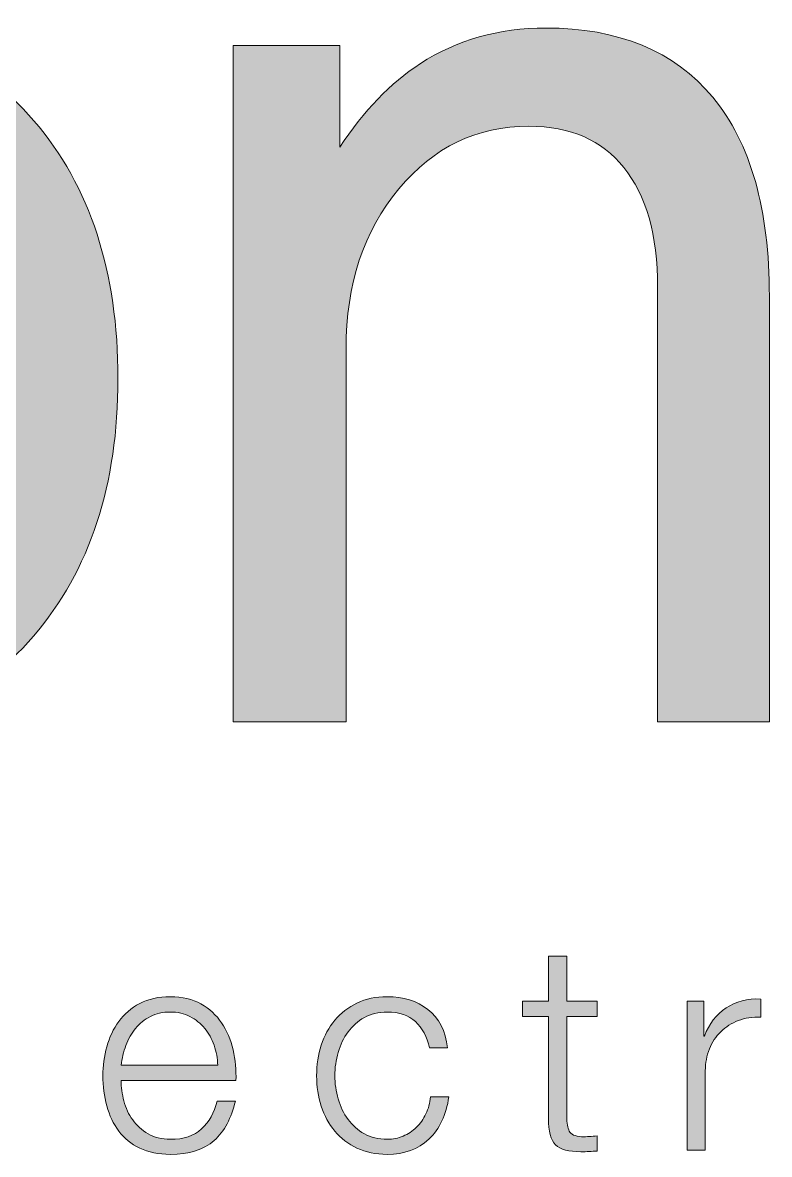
# Paper-space layout 'PCB' of a CAD drawing. Header units: millimetres. Extents: x 0 to 594, y 0 to 420.
# Drawn here: x 493.63 to 498.99, y 12.79 to 20.92 of the extents above; entities that cross this region are included whole.
import ezdxf

# ---------------------------------------------------------------- set-up
doc = ezdxf.new("R2010")
doc.units = ezdxf.units.MM
doc.linetypes.add('SLD-Solido', pattern=[0])
doc.layers.add('FORMAT', color=7, linetype='SLD-Solido', lineweight=35)

psp = doc.layouts.new('PCB')

# ---------------------------------------------------------------- hatches: boundary and pattern name
at = {"layer": 'FORMAT'}
h = psp.add_hatch(color=256, dxfattribs=at)
edge = h.paths.add_edge_path(flags=0)
edge.add_spline(control_points=[(493.7106, 20.2114), (493.3077, 20.6801), (492.7686, 20.9151), (492.111, 20.9142)], knot_values=[8, 8, 8, 8, 9, 9, 9, 9], weights=[1, 1, 1, 1], degree=3, periodic=0)
edge.add_spline(control_points=[(492.111, 20.9142), (491.4585, 20.9151), (490.9226, 20.6799), (490.5219, 20.2129)], knot_values=[0, 0, 0, 0, 1, 1, 1, 1], weights=[1, 1, 1, 1], degree=3, periodic=0)
edge.add_spline(control_points=[(490.5219, 20.2129), (490.1211, 19.7464), (489.9231, 19.1259), (489.9233, 18.361)], knot_values=[1, 1, 1, 1, 2, 2, 2, 2], weights=[1, 1, 1, 1], degree=3, periodic=0)
edge.add_spline(control_points=[(489.9233, 18.361), (489.9231, 17.6017), (490.1211, 16.9832), (490.5219, 16.5131)], knot_values=[2, 2, 2, 2, 3, 3, 3, 3], weights=[1, 1, 1, 1], degree=3, periodic=0)
edge.add_spline(control_points=[(490.5219, 16.5131), (490.9226, 16.0436), (491.4585, 15.8057), (492.111, 15.8068)], knot_values=[3, 3, 3, 3, 4, 4, 4, 4], weights=[1, 1, 1, 1], degree=3, periodic=0)
edge.add_line((492.111, 15.8068), (492.113, 15.8068))
edge.add_spline(control_points=[(492.113, 15.8068), (492.7674, 15.8068), (493.3039, 16.0436), (493.7078, 16.5131)], knot_values=[5, 5, 5, 5, 6, 6, 6, 6], weights=[1, 1, 1, 1], degree=3, periodic=0)
edge.add_spline(control_points=[(493.7078, 16.5131), (494.1132, 16.9824), (494.3146, 17.6017), (494.3142, 18.361)], knot_values=[6, 6, 6, 6, 7, 7, 7, 7], weights=[1, 1, 1, 1], degree=3, periodic=0)
edge.add_spline(control_points=[(494.3142, 18.361), (494.3146, 19.1228), (494.1152, 19.7432), (493.7106, 20.2114)], knot_values=[7, 7, 7, 7, 8, 8, 8, 8], weights=[1, 1, 1, 1], degree=3, periodic=0)
edge = h.paths.add_edge_path(flags=0)
edge.add_spline(control_points=[(493.0622, 19.7237), (493.3003, 19.3964), (493.4218, 18.9443), (493.4218, 18.361), (493.4218, 17.7868), (493.2989, 17.3358), (493.0596, 17.005)], knot_values=[6, 6, 6, 6, 7, 7, 7, 8, 8, 8, 8], weights=[1, 1, 1, 1, 1, 1, 1], degree=3, periodic=0)
edge.add_spline(control_points=[(493.0596, 17.005), (492.8185, 16.6733), (492.5096, 16.5127), (492.111, 16.5118)], knot_values=[0, 0, 0, 0, 1, 1, 1, 1], weights=[1, 1, 1, 1], degree=3, periodic=0)
edge.add_spline(control_points=[(492.111, 16.5118), (491.7068, 16.5127), (491.3976, 16.6715), (491.1626, 17)], knot_values=[1, 1, 1, 1, 2, 2, 2, 2], weights=[1, 1, 1, 1], degree=3, periodic=0)
edge.add_spline(control_points=[(491.1626, 17), (490.9279, 17.3295), (490.8068, 17.7803), (490.8068, 18.361), (490.8068, 18.9476), (490.9262, 19.4001), (491.1574, 19.7261)], knot_values=[2, 2, 2, 2, 3, 3, 3, 4, 4, 4, 4], weights=[1, 1, 1, 1, 1, 1, 1], degree=3, periodic=0)
edge.add_spline(control_points=[(491.1574, 19.7261), (491.3913, 20.0514), (491.6999, 20.2085), (492.111, 20.2101)], knot_values=[4, 4, 4, 4, 5, 5, 5, 5], weights=[1, 1, 1, 1], degree=3, periodic=0)
edge.add_spline(control_points=[(492.111, 20.2101), (492.5126, 20.2085), (492.823, 20.0498), (493.0622, 19.7237)], knot_values=[5, 5, 5, 5, 6, 6, 6, 6], weights=[1, 1, 1, 1], degree=3, periodic=0)
h = psp.add_hatch(color=256, dxfattribs=at)
edge = h.paths.add_edge_path(flags=0)
edge.add_spline(control_points=[(498.5827, 20.3809), (498.309, 20.7124), (497.9031, 20.8766), (497.3859, 20.8762)], knot_values=[16, 16, 16, 16, 17, 17, 17, 17], weights=[1, 1, 1, 1], degree=3, periodic=0)
edge.add_spline(control_points=[(497.3859, 20.8762), (497.0477, 20.8762), (496.7461, 20.7915), (496.485, 20.6209)], knot_values=[0, 0, 0, 0, 1, 1, 1, 1], weights=[1, 1, 1, 1], degree=3, periodic=0)
edge.add_spline(control_points=[(496.485, 20.6209), (496.2696, 20.4823), (496.0775, 20.2815), (495.9065, 20.0209)], knot_values=[1, 1, 1, 1, 2, 2, 2, 2], weights=[1, 1, 1, 1], degree=3, periodic=0)
edge.add_line((495.9065, 20.0209), (495.9065, 20.7502))
edge.add_line((495.9065, 20.7502), (495.1404, 20.7502))
edge.add_line((495.1404, 20.7502), (495.1404, 15.8991))
edge.add_line((495.1404, 15.8991), (495.1978, 15.8991))
edge.add_line((495.1978, 15.8991), (495.9516, 15.8991))
edge.add_line((495.9516, 15.8991), (495.9516, 18.574))
edge.add_spline(control_points=[(495.9516, 18.574), (495.9516, 19.04), (496.0786, 19.4203), (496.3301, 19.7221)], knot_values=[8, 8, 8, 8, 9, 9, 9, 9], weights=[1, 1, 1, 1], degree=3, periodic=0)
edge.add_spline(control_points=[(496.3301, 19.7221), (496.5827, 20.0242), (496.8874, 20.1709), (497.264, 20.1715)], knot_values=[9, 9, 9, 9, 10, 10, 10, 10], weights=[1, 1, 1, 1], degree=3, periodic=0)
edge.add_spline(control_points=[(497.264, 20.1715), (497.5645, 20.1709), (497.7857, 20.0724), (497.9448, 19.8752)], knot_values=[10, 10, 10, 10, 11, 11, 11, 11], weights=[1, 1, 1, 1], degree=3, periodic=0)
edge.add_spline(control_points=[(497.9448, 19.8752), (498.1043, 19.679), (498.1879, 19.3938), (498.1879, 19.015)], knot_values=[11, 11, 11, 11, 12, 12, 12, 12], weights=[1, 1, 1, 1], degree=3, periodic=0)
edge.add_line((498.1879, 19.015), (498.1879, 15.8991))
edge.add_line((498.1879, 15.8991), (498.9897, 15.8991))
edge.add_line((498.9897, 15.8991), (498.9897, 18.9519))
edge.add_spline(control_points=[(498.9897, 18.9519), (498.9897, 19.5721), (498.857, 20.0497), (498.5827, 20.3809)], knot_values=[15, 15, 15, 15, 16, 16, 16, 16], weights=[1, 1, 1, 1], degree=3, periodic=0)
h = psp.add_hatch(color=256, dxfattribs=at)
edge = h.paths.add_edge_path(flags=0)
edge.add_spline(control_points=[(497.6416, 12.921), (497.5946, 12.9238), (497.5651, 12.9372), (497.5534, 12.9615)], knot_values=[12, 12, 12, 12, 13, 13, 13, 13], weights=[1, 1, 1, 1], degree=3, periodic=0)
edge.add_spline(control_points=[(497.5534, 12.9615), (497.5415, 12.9857), (497.5357, 13.0193), (497.5357, 13.0621)], knot_values=[13, 13, 13, 13, 14, 14, 14, 14], weights=[1, 1, 1, 1], degree=3, periodic=0)
edge.add_line((497.5357, 13.0621), (497.5357, 13.7846))
edge.add_line((497.5357, 13.7846), (497.7537, 13.7846))
edge.add_line((497.7537, 13.7846), (497.7537, 13.8946))
edge.add_line((497.7537, 13.8946), (497.5357, 13.8946))
edge.add_line((497.5357, 13.8946), (497.5357, 14.2164))
edge.add_line((497.5357, 14.2164), (497.405, 14.2164))
edge.add_line((497.405, 14.2164), (497.405, 13.8946))
edge.add_line((497.405, 13.8946), (497.2182, 13.8946))
edge.add_line((497.2182, 13.8946), (497.2182, 13.7846))
edge.add_line((497.2182, 13.7846), (497.405, 13.7846))
edge.add_line((497.405, 13.7846), (497.405, 13.0518))
edge.add_spline(control_points=[(497.405, 13.0518), (497.4036, 12.9605), (497.4202, 12.8977), (497.4548, 12.8639)], knot_values=[6, 6, 6, 6, 7, 7, 7, 7], weights=[1, 1, 1, 1], degree=3, periodic=0)
edge.add_spline(control_points=[(497.4548, 12.8639), (497.4894, 12.8299), (497.5502, 12.813), (497.6375, 12.813)], knot_values=[7, 7, 7, 7, 8, 8, 8, 8], weights=[1, 1, 1, 1], degree=3, periodic=0)
edge.add_spline(control_points=[(497.6375, 12.813), (497.6568, 12.813), (497.6761, 12.8137), (497.6956, 12.8152)], knot_values=[8, 8, 8, 8, 9, 9, 9, 9], weights=[1, 1, 1, 1], degree=3, periodic=0)
edge.add_spline(control_points=[(497.6956, 12.8152), (497.7149, 12.8166), (497.7343, 12.8172), (497.7537, 12.8172)], knot_values=[9, 9, 9, 9, 10, 10, 10, 10], weights=[1, 1, 1, 1], degree=3, periodic=0)
edge.add_line((497.7537, 12.8172), (497.7537, 12.9272))
edge.add_spline(control_points=[(497.7537, 12.9272), (497.7163, 12.923), (497.679, 12.921), (497.6416, 12.921)], knot_values=[11, 11, 11, 11, 12, 12, 12, 12], weights=[1, 1, 1, 1], degree=3, periodic=0)
h = psp.add_hatch(color=256, dxfattribs=at)
edge = h.paths.add_edge_path(flags=0)
edge.add_spline(control_points=[(495.1611, 13.3237), (495.1638, 13.3984), (495.1569, 13.4722), (495.1403, 13.5448)], knot_values=[21, 21, 21, 21, 22, 22, 22, 22], weights=[1, 1, 1, 1], degree=3, periodic=0)
edge.add_spline(control_points=[(495.1403, 13.5448), (495.1237, 13.6174), (495.0964, 13.6818), (495.0582, 13.7378)], knot_values=[0, 0, 0, 0, 1, 1, 1, 1], weights=[1, 1, 1, 1], degree=3, periodic=0)
edge.add_spline(control_points=[(495.0582, 13.7378), (495.0203, 13.7939), (494.9707, 13.8393), (494.91, 13.8739)], knot_values=[1, 1, 1, 1, 2, 2, 2, 2], weights=[1, 1, 1, 1], degree=3, periodic=0)
edge.add_spline(control_points=[(494.91, 13.8739), (494.8489, 13.9084), (494.7756, 13.9257), (494.6898, 13.9257)], knot_values=[2, 2, 2, 2, 3, 3, 3, 3], weights=[1, 1, 1, 1], degree=3, periodic=0)
edge.add_spline(control_points=[(494.6898, 13.9257), (494.6054, 13.9257), (494.5324, 13.9094), (494.4709, 13.8769)], knot_values=[3, 3, 3, 3, 4, 4, 4, 4], weights=[1, 1, 1, 1], degree=3, periodic=0)
edge.add_spline(control_points=[(494.4709, 13.8769), (494.4093, 13.8444), (494.3591, 13.8015), (494.3203, 13.7482)], knot_values=[4, 4, 4, 4, 5, 5, 5, 5], weights=[1, 1, 1, 1], degree=3, periodic=0)
edge.add_spline(control_points=[(494.3203, 13.7482), (494.2815, 13.6949), (494.2529, 13.6343), (494.2344, 13.5665)], knot_values=[5, 5, 5, 5, 6, 6, 6, 6], weights=[1, 1, 1, 1], degree=3, periodic=0)
edge.add_spline(control_points=[(494.2344, 13.5665), (494.2155, 13.4988), (494.2062, 13.4296), (494.2062, 13.359)], knot_values=[6, 6, 6, 6, 7, 7, 7, 7], weights=[1, 1, 1, 1], degree=3, periodic=0)
edge.add_spline(control_points=[(494.2062, 13.359), (494.2062, 13.2829), (494.2155, 13.2106), (494.2344, 13.1421)], knot_values=[7, 7, 7, 7, 8, 8, 8, 8], weights=[1, 1, 1, 1], degree=3, periodic=0)
edge.add_spline(control_points=[(494.2344, 13.1421), (494.2529, 13.0736), (494.2815, 13.0135), (494.3203, 12.9615)], knot_values=[8, 8, 8, 8, 9, 9, 9, 9], weights=[1, 1, 1, 1], degree=3, periodic=0)
edge.add_spline(control_points=[(494.3203, 12.9615), (494.3591, 12.9096), (494.4093, 12.8687), (494.4709, 12.8391)], knot_values=[9, 9, 9, 9, 10, 10, 10, 10], weights=[1, 1, 1, 1], degree=3, periodic=0)
edge.add_spline(control_points=[(494.4709, 12.8391), (494.5324, 12.8093), (494.6054, 12.7944), (494.6898, 12.7944)], knot_values=[10, 10, 10, 10, 11, 11, 11, 11], weights=[1, 1, 1, 1], degree=3, periodic=0)
edge.add_spline(control_points=[(494.6898, 12.7944), (494.8253, 12.7944), (494.9304, 12.8276), (495.0043, 12.894)], knot_values=[11, 11, 11, 11, 12, 12, 12, 12], weights=[1, 1, 1, 1], degree=3, periodic=0)
edge.add_spline(control_points=[(495.0043, 12.894), (495.0784, 12.9604), (495.1292, 13.0546), (495.1569, 13.1763)], knot_values=[12, 12, 12, 12, 13, 13, 13, 13], weights=[1, 1, 1, 1], degree=3, periodic=0)
edge.add_line((495.1569, 13.1763), (495.0263, 13.1763))
edge.add_spline(control_points=[(495.0263, 13.1763), (495.0055, 13.0933), (494.9682, 13.0268), (494.9141, 12.977)], knot_values=[14, 14, 14, 14, 15, 15, 15, 15], weights=[1, 1, 1, 1], degree=3, periodic=0)
edge.add_spline(control_points=[(494.9141, 12.977), (494.86, 12.9272), (494.7853, 12.9023), (494.6898, 12.9023)], knot_values=[15, 15, 15, 15, 16, 16, 16, 16], weights=[1, 1, 1, 1], degree=3, periodic=0)
edge.add_spline(control_points=[(494.6898, 12.9023), (494.6275, 12.9023), (494.5743, 12.9155), (494.53, 12.9418)], knot_values=[16, 16, 16, 16, 17, 17, 17, 17], weights=[1, 1, 1, 1], degree=3, periodic=0)
edge.add_spline(control_points=[(494.53, 12.9418), (494.4858, 12.968), (494.449, 13.0013), (494.42, 13.0414)], knot_values=[17, 17, 17, 17, 18, 18, 18, 18], weights=[1, 1, 1, 1], degree=3, periodic=0)
edge.add_spline(control_points=[(494.42, 13.0414), (494.3908, 13.0815), (494.3699, 13.1268), (494.3567, 13.1774)], knot_values=[18, 18, 18, 18, 19, 19, 19, 19], weights=[1, 1, 1, 1], degree=3, periodic=0)
edge.add_spline(control_points=[(494.3567, 13.1774), (494.3435, 13.2279), (494.3369, 13.2766), (494.3369, 13.3237)], knot_values=[19, 19, 19, 19, 20, 20, 20, 20], weights=[1, 1, 1, 1], degree=3, periodic=0)
edge.add_line((494.3369, 13.3237), (495.1611, 13.3237))
edge = h.paths.add_edge_path(flags=0)
edge.add_spline(control_points=[(494.9369, 13.6984), (494.9659, 13.6632), (494.9885, 13.6227), (495.0043, 13.577)], knot_values=[6, 6, 6, 6, 7, 7, 7, 7], weights=[1, 1, 1, 1], degree=3, periodic=0)
edge.add_spline(control_points=[(495.0043, 13.577), (495.0203, 13.5313), (495.0288, 13.4835), (495.0304, 13.4337)], knot_values=[7, 7, 7, 7, 8, 8, 8, 8], weights=[1, 1, 1, 1], degree=3, periodic=0)
edge.add_line((495.0304, 13.4337), (494.3369, 13.4337))
edge.add_spline(control_points=[(494.3369, 13.4337), (494.3425, 13.4821), (494.3539, 13.5295), (494.3713, 13.5759)], knot_values=[0, 0, 0, 0, 1, 1, 1, 1], weights=[1, 1, 1, 1], degree=3, periodic=0)
edge.add_spline(control_points=[(494.3713, 13.5759), (494.3885, 13.6223), (494.4117, 13.6632), (494.4407, 13.6984)], knot_values=[1, 1, 1, 1, 2, 2, 2, 2], weights=[1, 1, 1, 1], degree=3, periodic=0)
edge.add_spline(control_points=[(494.4407, 13.6984), (494.4698, 13.7337), (494.5051, 13.762), (494.5467, 13.7835)], knot_values=[2, 2, 2, 2, 3, 3, 3, 3], weights=[1, 1, 1, 1], degree=3, periodic=0)
edge.add_spline(control_points=[(494.5467, 13.7835), (494.5882, 13.805), (494.6358, 13.8157), (494.6898, 13.8157)], knot_values=[3, 3, 3, 3, 4, 4, 4, 4], weights=[1, 1, 1, 1], degree=3, periodic=0)
edge.add_spline(control_points=[(494.6898, 13.8157), (494.7424, 13.8157), (494.7894, 13.805), (494.8309, 13.7835)], knot_values=[4, 4, 4, 4, 5, 5, 5, 5], weights=[1, 1, 1, 1], degree=3, periodic=0)
edge.add_spline(control_points=[(494.8309, 13.7835), (494.8724, 13.762), (494.9078, 13.7337), (494.9369, 13.6984)], knot_values=[5, 5, 5, 5, 6, 6, 6, 6], weights=[1, 1, 1, 1], degree=3, periodic=0)
h = psp.add_hatch(color=256, dxfattribs=at)
edge = h.paths.add_edge_path(flags=0)
edge.add_spline(control_points=[(496.558, 13.2074), (496.5539, 13.1631), (496.5429, 13.1223), (496.5248, 13.085)], knot_values=[27, 27, 27, 27, 28, 28, 28, 28], weights=[1, 1, 1, 1], degree=3, periodic=0)
edge.add_spline(control_points=[(496.5248, 13.085), (496.5069, 13.0476), (496.484, 13.0155), (496.4565, 12.9885)], knot_values=[0, 0, 0, 0, 1, 1, 1, 1], weights=[1, 1, 1, 1], degree=3, periodic=0)
edge.add_spline(control_points=[(496.4565, 12.9885), (496.4286, 12.9615), (496.3968, 12.9403), (496.3608, 12.9252)], knot_values=[1, 1, 1, 1, 2, 2, 2, 2], weights=[1, 1, 1, 1], degree=3, periodic=0)
edge.add_spline(control_points=[(496.3608, 12.9252), (496.3249, 12.91), (496.2869, 12.9023), (496.2467, 12.9023)], knot_values=[2, 2, 2, 2, 3, 3, 3, 3], weights=[1, 1, 1, 1], degree=3, periodic=0)
edge.add_spline(control_points=[(496.2467, 12.9023), (496.1845, 12.9023), (496.1297, 12.9154), (496.0826, 12.9418)], knot_values=[3, 3, 3, 3, 4, 4, 4, 4], weights=[1, 1, 1, 1], degree=3, periodic=0)
edge.add_spline(control_points=[(496.0826, 12.9418), (496.0356, 12.9681), (495.9967, 13.0027), (495.9654, 13.0455)], knot_values=[4, 4, 4, 4, 5, 5, 5, 5], weights=[1, 1, 1, 1], degree=3, periodic=0)
edge.add_spline(control_points=[(495.9654, 13.0455), (495.9344, 13.0884), (495.9107, 13.1372), (495.8949, 13.192)], knot_values=[5, 5, 5, 5, 6, 6, 6, 6], weights=[1, 1, 1, 1], degree=3, periodic=0)
edge.add_spline(control_points=[(495.8949, 13.192), (495.879, 13.2466), (495.8709, 13.3023), (495.8709, 13.359)], knot_values=[6, 6, 6, 6, 7, 7, 7, 7], weights=[1, 1, 1, 1], degree=3, periodic=0)
edge.add_spline(control_points=[(495.8709, 13.359), (495.8709, 13.4157), (495.879, 13.4714), (495.8949, 13.5261)], knot_values=[7, 7, 7, 7, 8, 8, 8, 8], weights=[1, 1, 1, 1], degree=3, periodic=0)
edge.add_spline(control_points=[(495.8949, 13.5261), (495.9107, 13.5807), (495.9344, 13.6295), (495.9654, 13.6725)], knot_values=[8, 8, 8, 8, 9, 9, 9, 9], weights=[1, 1, 1, 1], degree=3, periodic=0)
edge.add_spline(control_points=[(495.9654, 13.6725), (495.9967, 13.7153), (496.0356, 13.75), (496.0826, 13.7763)], knot_values=[9, 9, 9, 9, 10, 10, 10, 10], weights=[1, 1, 1, 1], degree=3, periodic=0)
edge.add_spline(control_points=[(496.0826, 13.7763), (496.1297, 13.8025), (496.1845, 13.8157), (496.2467, 13.8157)], knot_values=[10, 10, 10, 10, 11, 11, 11, 11], weights=[1, 1, 1, 1], degree=3, periodic=0)
edge.add_spline(control_points=[(496.2467, 13.8157), (496.334, 13.8157), (496.4017, 13.7929), (496.4502, 13.7472)], knot_values=[11, 11, 11, 11, 12, 12, 12, 12], weights=[1, 1, 1, 1], degree=3, periodic=0)
edge.add_spline(control_points=[(496.4502, 13.7472), (496.4986, 13.7016), (496.5318, 13.6385), (496.5497, 13.5583)], knot_values=[12, 12, 12, 12, 13, 13, 13, 13], weights=[1, 1, 1, 1], degree=3, periodic=0)
edge.add_line((496.5497, 13.5583), (496.6806, 13.5583))
edge.add_spline(control_points=[(496.6806, 13.5583), (496.6652, 13.6814), (496.618, 13.7734), (496.5383, 13.8344)], knot_values=[14, 14, 14, 14, 15, 15, 15, 15], weights=[1, 1, 1, 1], degree=3, periodic=0)
edge.add_spline(control_points=[(496.5383, 13.8344), (496.4589, 13.8953), (496.3616, 13.9258), (496.2467, 13.9258)], knot_values=[15, 15, 15, 15, 16, 16, 16, 16], weights=[1, 1, 1, 1], degree=3, periodic=0)
edge.add_spline(control_points=[(496.2467, 13.9258), (496.1651, 13.9258), (496.0928, 13.9105), (496.0299, 13.8801)], knot_values=[16, 16, 16, 16, 17, 17, 17, 17], weights=[1, 1, 1, 1], degree=3, periodic=0)
edge.add_spline(control_points=[(496.0299, 13.8801), (495.9669, 13.8496), (495.9138, 13.8087), (495.8709, 13.7576)], knot_values=[17, 17, 17, 17, 18, 18, 18, 18], weights=[1, 1, 1, 1], degree=3, periodic=0)
edge.add_spline(control_points=[(495.8709, 13.7576), (495.8281, 13.7063), (495.7956, 13.6465), (495.7734, 13.578)], knot_values=[18, 18, 18, 18, 19, 19, 19, 19], weights=[1, 1, 1, 1], degree=3, periodic=0)
edge.add_spline(control_points=[(495.7734, 13.578), (495.7514, 13.5095), (495.7402, 13.4365), (495.7402, 13.359)], knot_values=[19, 19, 19, 19, 20, 20, 20, 20], weights=[1, 1, 1, 1], degree=3, periodic=0)
edge.add_spline(control_points=[(495.7402, 13.359), (495.7402, 13.2814), (495.7514, 13.2086), (495.7734, 13.14)], knot_values=[20, 20, 20, 20, 21, 21, 21, 21], weights=[1, 1, 1, 1], degree=3, periodic=0)
edge.add_spline(control_points=[(495.7734, 13.14), (495.7956, 13.0715), (495.8281, 13.0116), (495.8709, 12.9605)], knot_values=[21, 21, 21, 21, 22, 22, 22, 22], weights=[1, 1, 1, 1], degree=3, periodic=0)
edge.add_spline(control_points=[(495.8709, 12.9605), (495.9138, 12.9093), (495.9669, 12.8687), (496.0299, 12.839)], knot_values=[22, 22, 22, 22, 23, 23, 23, 23], weights=[1, 1, 1, 1], degree=3, periodic=0)
edge.add_spline(control_points=[(496.0299, 12.839), (496.0928, 12.8093), (496.1651, 12.7944), (496.2467, 12.7944)], knot_values=[23, 23, 23, 23, 24, 24, 24, 24], weights=[1, 1, 1, 1], degree=3, periodic=0)
edge.add_spline(control_points=[(496.2467, 12.7944), (496.3685, 12.7944), (496.4682, 12.8307), (496.5456, 12.9034)], knot_values=[24, 24, 24, 24, 25, 25, 25, 25], weights=[1, 1, 1, 1], degree=3, periodic=0)
edge.add_spline(control_points=[(496.5456, 12.9034), (496.6231, 12.9761), (496.671, 13.0774), (496.6889, 13.2074)], knot_values=[25, 25, 25, 25, 26, 26, 26, 26], weights=[1, 1, 1, 1], degree=3, periodic=0)
edge.add_line((496.6889, 13.2074), (496.558, 13.2074))
h = psp.add_hatch(color=256, dxfattribs=at)
edge = h.paths.add_edge_path(flags=0)
edge.add_spline(control_points=[(498.6784, 13.8448), (498.6087, 13.7977), (498.5571, 13.7306), (498.5239, 13.6435)], knot_values=[12, 12, 12, 12, 13, 13, 13, 13], weights=[1, 1, 1, 1], degree=3, periodic=0)
edge.add_line((498.5239, 13.6435), (498.5197, 13.6435))
edge.add_line((498.5197, 13.6435), (498.5197, 13.8946))
edge.add_line((498.5197, 13.8946), (498.3994, 13.8946))
edge.add_line((498.3994, 13.8946), (498.3994, 12.8235))
edge.add_line((498.3994, 12.8235), (498.53, 12.8235))
edge.add_line((498.53, 12.8235), (498.53, 13.3943))
edge.add_spline(control_points=[(498.53, 13.3943), (498.53, 13.451), (498.5396, 13.5033), (498.5591, 13.551)], knot_values=[6, 6, 6, 6, 7, 7, 7, 7], weights=[1, 1, 1, 1], degree=3, periodic=0)
edge.add_spline(control_points=[(498.5591, 13.551), (498.5784, 13.5987), (498.6059, 13.6398), (498.6411, 13.6746)], knot_values=[7, 7, 7, 7, 8, 8, 8, 8], weights=[1, 1, 1, 1], degree=3, periodic=0)
edge.add_spline(control_points=[(498.6411, 13.6746), (498.6765, 13.7091), (498.7182, 13.7358), (498.7666, 13.7544)], knot_values=[8, 8, 8, 8, 9, 9, 9, 9], weights=[1, 1, 1, 1], degree=3, periodic=0)
edge.add_spline(control_points=[(498.7666, 13.7544), (498.815, 13.7731), (498.869, 13.7811), (498.9285, 13.7784)], knot_values=[9, 9, 9, 9, 10, 10, 10, 10], weights=[1, 1, 1, 1], degree=3, periodic=0)
edge.add_line((498.9285, 13.7784), (498.9285, 13.9092))
edge.add_spline(control_points=[(498.9285, 13.9092), (498.8316, 13.9133), (498.7484, 13.8918), (498.6784, 13.8448)], knot_values=[11, 11, 11, 11, 12, 12, 12, 12], weights=[1, 1, 1, 1], degree=3, periodic=0)

# ---------------------------------------------------------------- linework, layer by layer
at = {"layer": 'FORMAT', "linetype": 'SLD-Solido', "lineweight": 18}
for p, q in [((495.9065, 20.7502), (495.1404, 20.7502)), ((495.1404, 20.7502), (495.1404, 15.8991)), ((495.9065, 20.0209), (495.9065, 20.7502)), ((498.1879, 19.015), (498.1879, 15.8991)), ((498.9897, 15.8991), (498.9897, 18.9519)), ((495.9516, 15.8991), (495.9516, 18.574)), ((495.1404, 15.8991), (495.1978, 15.8991)), ((495.1978, 15.8991), (495.9516, 15.8991)), ((498.1879, 15.8991), (498.9897, 15.8991)), ((497.5357, 14.2164), (497.405, 14.2164)), ((497.405, 14.2164), (497.405, 13.8946)), ((497.5357, 13.8946), (497.5357, 14.2164)), ((497.405, 13.8946), (497.2182, 13.8946)), ((497.2182, 13.8946), (497.2182, 13.7846)), ((497.7537, 13.8946), (497.5357, 13.8946)), ((497.7537, 13.7846), (497.7537, 13.8946)), ((498.5197, 13.8946), (498.3994, 13.8946)), ((498.3994, 13.8946), (498.3994, 12.8235)), ((498.5197, 13.6435), (498.5197, 13.8946)), ((498.9285, 13.7784), (498.9285, 13.9092)), ((497.2182, 13.7846), (497.405, 13.7846)), ((497.405, 13.7846), (497.405, 13.0518)), ((497.5357, 13.0621), (497.5357, 13.7846)), ((497.5357, 13.7846), (497.7537, 13.7846)), ((498.5239, 13.6435), (498.5197, 13.6435)), ((496.5497, 13.5583), (496.6806, 13.5583)), ((495.0304, 13.4337), (494.3369, 13.4337)), ((494.3369, 13.3237), (495.1611, 13.3237)), ((498.53, 12.8235), (498.53, 13.3943)), ((495.1569, 13.1763), (495.0263, 13.1763)), ((496.6889, 13.2074), (496.558, 13.2074)), ((497.7537, 12.8172), (497.7537, 12.9272)), ((498.3994, 12.8235), (498.53, 12.8235))]:
    psp.add_line(p, q, dxfattribs=at)
for points in [[(493.7106, 20.2114), (493.3077, 20.6801), (492.7686, 20.9151), (492.111, 20.9142)], [(497.3859, 20.8762), (497.0477, 20.8762), (496.7461, 20.7915), (496.485, 20.6209)], [(498.5827, 20.3809), (498.309, 20.7124), (497.9031, 20.8766), (497.3859, 20.8762)], [(496.485, 20.6209), (496.2696, 20.4823), (496.0775, 20.2815), (495.9065, 20.0209)], [(498.9897, 18.9519), (498.9897, 19.5721), (498.857, 20.0497), (498.5827, 20.3809)], [(494.3142, 18.361), (494.3146, 19.1228), (494.1152, 19.7432), (493.7106, 20.2114)], [(496.3301, 19.7221), (496.5827, 20.0242), (496.8874, 20.1709), (497.264, 20.1715)], [(497.264, 20.1715), (497.5645, 20.1709), (497.7857, 20.0724), (497.9448, 19.8752)], [(497.9448, 19.8752), (498.1043, 19.679), (498.1879, 19.3938), (498.1879, 19.015)], [(495.9516, 18.574), (495.9516, 19.04), (496.0786, 19.4203), (496.3301, 19.7221)], [(493.7078, 16.5131), (494.1132, 16.9824), (494.3146, 17.6017), (494.3142, 18.361)], [(492.113, 15.8068), (492.7674, 15.8068), (493.3039, 16.0436), (493.7078, 16.5131)], [(494.6898, 13.9257), (494.6054, 13.9257), (494.5324, 13.9094), (494.4709, 13.8769)], [(494.91, 13.8739), (494.8489, 13.9084), (494.7756, 13.9257), (494.6898, 13.9257)], [(496.2467, 13.9258), (496.1651, 13.9258), (496.0928, 13.9105), (496.0299, 13.8801)], [(496.5383, 13.8344), (496.4589, 13.8953), (496.3616, 13.9258), (496.2467, 13.9258)], [(498.9285, 13.9092), (498.8316, 13.9133), (498.7484, 13.8918), (498.6784, 13.8448)], [(494.4709, 13.8769), (494.4093, 13.8444), (494.3591, 13.8015), (494.3203, 13.7482)], [(494.5467, 13.7835), (494.5882, 13.805), (494.6358, 13.8157), (494.6898, 13.8157)], [(494.6898, 13.8157), (494.7424, 13.8157), (494.7894, 13.805), (494.8309, 13.7835)], [(495.0582, 13.7378), (495.0203, 13.7939), (494.9707, 13.8393), (494.91, 13.8739)], [(496.0299, 13.8801), (495.9669, 13.8496), (495.9138, 13.8087), (495.8709, 13.7576)], [(496.0826, 13.7763), (496.1297, 13.8025), (496.1845, 13.8157), (496.2467, 13.8157)], [(496.2467, 13.8157), (496.334, 13.8157), (496.4017, 13.7929), (496.4502, 13.7472)], [(496.6806, 13.5583), (496.6652, 13.6814), (496.618, 13.7734), (496.5383, 13.8344)], [(498.6784, 13.8448), (498.6087, 13.7977), (498.5571, 13.7306), (498.5239, 13.6435)], [(494.3203, 13.7482), (494.2815, 13.6949), (494.2529, 13.6343), (494.2344, 13.5665)], [(494.4407, 13.6984), (494.4698, 13.7337), (494.5051, 13.762), (494.5467, 13.7835)], [(494.8309, 13.7835), (494.8724, 13.762), (494.9078, 13.7337), (494.9369, 13.6984)], [(495.1403, 13.5448), (495.1237, 13.6174), (495.0964, 13.6818), (495.0582, 13.7378)], [(495.8709, 13.7576), (495.8281, 13.7063), (495.7956, 13.6465), (495.7734, 13.578)], [(495.9654, 13.6725), (495.9967, 13.7153), (496.0356, 13.75), (496.0826, 13.7763)], [(496.4502, 13.7472), (496.4986, 13.7016), (496.5318, 13.6385), (496.5497, 13.5583)], [(498.6411, 13.6746), (498.6765, 13.7091), (498.7182, 13.7358), (498.7666, 13.7544)], [(498.7666, 13.7544), (498.815, 13.7731), (498.869, 13.7811), (498.9285, 13.7784)], [(494.3713, 13.5759), (494.3885, 13.6223), (494.4117, 13.6632), (494.4407, 13.6984)], [(494.9369, 13.6984), (494.9659, 13.6632), (494.9885, 13.6227), (495.0043, 13.577)], [(495.8949, 13.5261), (495.9107, 13.5807), (495.9344, 13.6295), (495.9654, 13.6725)], [(498.5591, 13.551), (498.5784, 13.5987), (498.6059, 13.6398), (498.6411, 13.6746)], [(494.2344, 13.5665), (494.2155, 13.4988), (494.2062, 13.4296), (494.2062, 13.359)], [(494.3369, 13.4337), (494.3425, 13.4821), (494.3539, 13.5295), (494.3713, 13.5759)], [(495.0043, 13.577), (495.0203, 13.5313), (495.0288, 13.4835), (495.0304, 13.4337)], [(495.7734, 13.578), (495.7514, 13.5095), (495.7402, 13.4365), (495.7402, 13.359)], [(495.1611, 13.3237), (495.1638, 13.3984), (495.1569, 13.4722), (495.1403, 13.5448)], [(495.8709, 13.359), (495.8709, 13.4157), (495.879, 13.4714), (495.8949, 13.5261)], [(498.53, 13.3943), (498.53, 13.451), (498.5396, 13.5033), (498.5591, 13.551)], [(494.2062, 13.359), (494.2062, 13.2829), (494.2155, 13.2106), (494.2344, 13.1421)], [(494.3567, 13.1774), (494.3435, 13.2279), (494.3369, 13.2766), (494.3369, 13.3237)], [(495.7402, 13.359), (495.7402, 13.2814), (495.7514, 13.2086), (495.7734, 13.14)], [(495.8949, 13.192), (495.879, 13.2466), (495.8709, 13.3023), (495.8709, 13.359)], [(494.42, 13.0414), (494.3908, 13.0815), (494.3699, 13.1268), (494.3567, 13.1774)], [(495.0263, 13.1763), (495.0055, 13.0933), (494.9682, 13.0268), (494.9141, 12.977)], [(495.0043, 12.894), (495.0784, 12.9604), (495.1292, 13.0546), (495.1569, 13.1763)], [(495.9654, 13.0455), (495.9344, 13.0884), (495.9107, 13.1372), (495.8949, 13.192)], [(496.558, 13.2074), (496.5539, 13.1631), (496.5429, 13.1223), (496.5248, 13.085)], [(496.5456, 12.9034), (496.6231, 12.9761), (496.671, 13.0774), (496.6889, 13.2074)], [(494.2344, 13.1421), (494.2529, 13.0736), (494.2815, 13.0135), (494.3203, 12.9615)], [(495.7734, 13.14), (495.7956, 13.0715), (495.8281, 13.0116), (495.8709, 12.9605)], [(496.5248, 13.085), (496.5069, 13.0476), (496.484, 13.0155), (496.4565, 12.9885)], [(494.53, 12.9418), (494.4858, 12.968), (494.449, 13.0013), (494.42, 13.0414)], [(496.0826, 12.9418), (496.0356, 12.9681), (495.9967, 13.0027), (495.9654, 13.0455)], [(497.405, 13.0518), (497.4036, 12.9605), (497.4202, 12.8977), (497.4548, 12.8639)], [(497.5534, 12.9615), (497.5415, 12.9857), (497.5357, 13.0193), (497.5357, 13.0621)], [(494.3203, 12.9615), (494.3591, 12.9096), (494.4093, 12.8687), (494.4709, 12.8391)], [(494.6898, 12.9023), (494.6275, 12.9023), (494.5743, 12.9155), (494.53, 12.9418)], [(494.9141, 12.977), (494.86, 12.9272), (494.7853, 12.9023), (494.6898, 12.9023)], [(495.8709, 12.9605), (495.9138, 12.9093), (495.9669, 12.8687), (496.0299, 12.839)], [(496.2467, 12.9023), (496.1845, 12.9023), (496.1297, 12.9154), (496.0826, 12.9418)], [(496.3608, 12.9252), (496.3249, 12.91), (496.2869, 12.9023), (496.2467, 12.9023)], [(496.4565, 12.9885), (496.4286, 12.9615), (496.3968, 12.9403), (496.3608, 12.9252)], [(497.6416, 12.921), (497.5946, 12.9238), (497.5651, 12.9372), (497.5534, 12.9615)], [(497.7537, 12.9272), (497.7163, 12.923), (497.679, 12.921), (497.6416, 12.921)], [(494.4709, 12.8391), (494.5324, 12.8093), (494.6054, 12.7944), (494.6898, 12.7944)], [(494.6898, 12.7944), (494.8253, 12.7944), (494.9304, 12.8276), (495.0043, 12.894)], [(496.0299, 12.839), (496.0928, 12.8093), (496.1651, 12.7944), (496.2467, 12.7944)], [(496.2467, 12.7944), (496.3685, 12.7944), (496.4682, 12.8307), (496.5456, 12.9034)], [(497.4548, 12.8639), (497.4894, 12.8299), (497.5502, 12.813), (497.6375, 12.813)], [(497.6375, 12.813), (497.6568, 12.813), (497.6761, 12.8137), (497.6956, 12.8152)], [(497.6956, 12.8152), (497.7149, 12.8166), (497.7343, 12.8172), (497.7537, 12.8172)]]:
    psp.add_open_spline(points, degree=3, dxfattribs=at)

doc.saveas('drawing.dxf')
